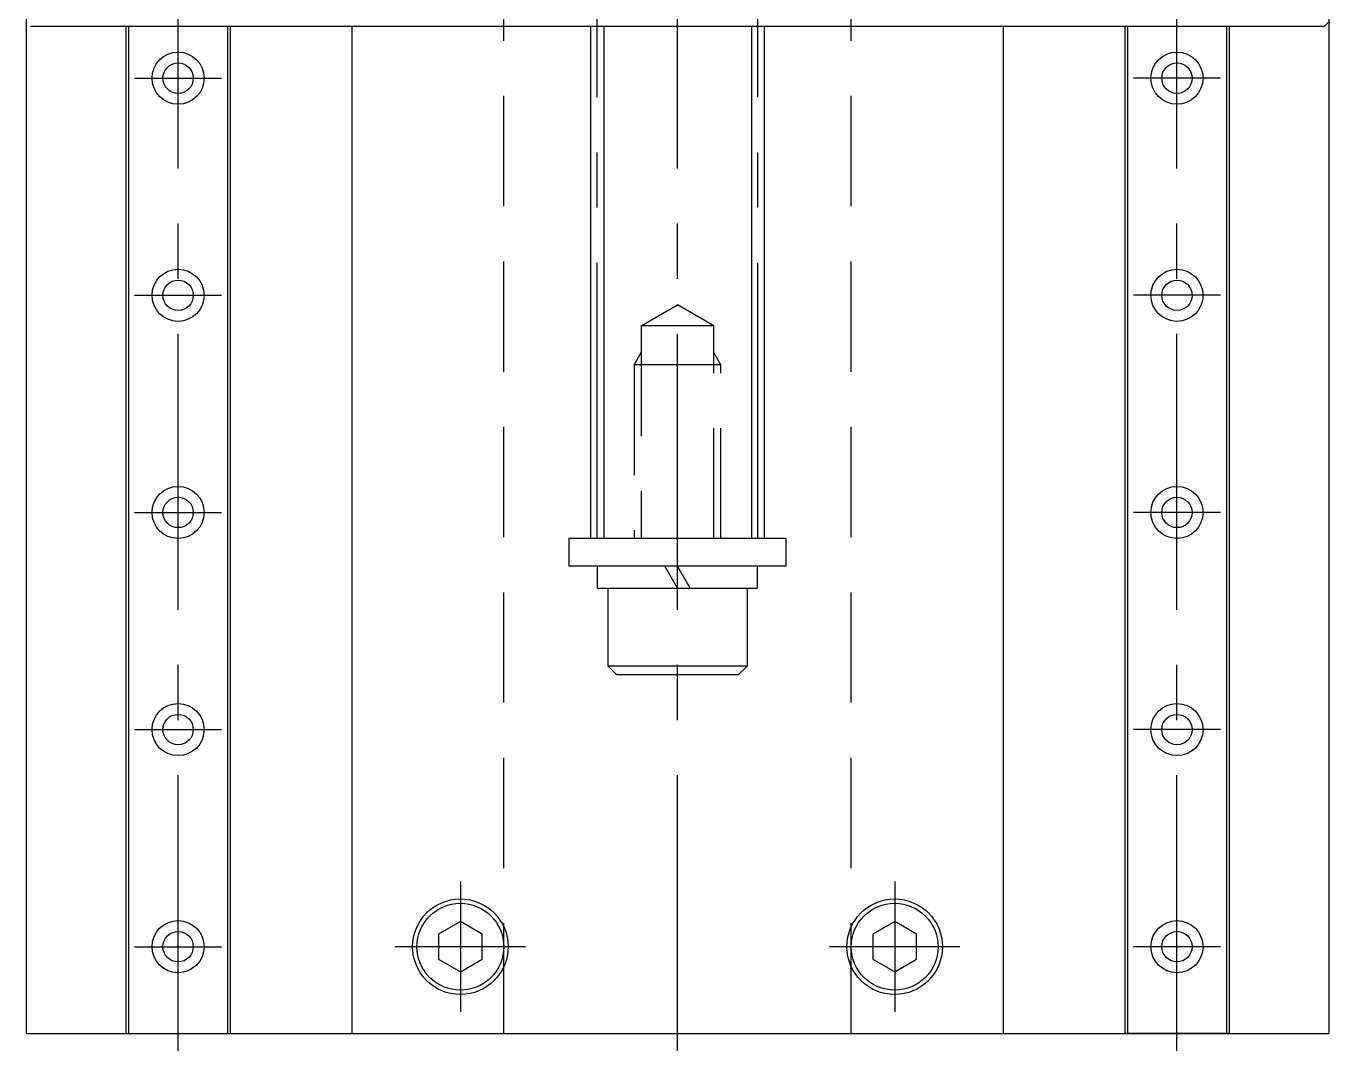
# Model space of a CAD drawing. Extents: x -48 to 466, y -15 to 565.
# Drawn here: x 313.5 to 463.5, y -2 to 116 of the extents above; entities that cross this region are included whole.
import ezdxf

# ---------------------------------------------------------------- set-up
doc = ezdxf.new("R2010")
doc.units = 0
doc.linetypes.add('CENTER', pattern=[50.8, 31.75, -6.35, 6.35, -6.35])
doc.linetypes.add('DASHED', pattern=[19.05, 12.7, -6.35])
doc.layers.get('0').update_dxf_attribs({"linetype": 'CONTINUOUS'})
doc.layers.add('CENTER', color=1, linetype='CENTER')

msp = doc.modelspace()

# ---------------------------------------------------------------- linework, layer by layer
at = {"color": 7, "linetype": 'CONTINUOUS'}
for p, q in [((313.54, 230), (313.54, 0)), ((463.54, 230), (463.54, 0)), ((314.04, 116), (463.04, 116)), ((314.04, 116), (463.04, 116)), ((325.04, 116), (325.04, 0)), ((325.34, 116), (325.34, 0)), ((336.74, 116), (336.74, 0)), ((337.04, 116), (337.04, 0)), ((343.54, 116), (381.54, 116)), ((351.04, 116), (351.04, 0)), ((377.54, 116), (399.54, 116)), ((378.54, 116), (378.54, 57)), ((380.04, 116), (380.04, 57)), ((381.54, 116), (395.54, 116)), ((395.54, 116), (433.54, 116)), ((397.04, 116), (397.04, 57)), ((398.54, 57), (398.54, 116)), ((426.04, 116), (426.04, 0)), ((440.04, 116), (440.04, 0)), ((440.34, 116), (440.34, 0)), ((451.74, 116), (451.74, 0)), ((452.04, 116), (452.04, 0)), ((463.04, 116), (463.54, 116.5)), ((401.04, 57), (376.04, 57)), ((376.04, 57), (376.04, 53.8)), ((398.54, 57), (378.54, 57)), ((401.04, 53.8), (401.04, 57)), ((401.04, 53.8), (376.04, 53.8)), ((397.74, 53.8), (379.34, 53.8)), ((379.34, 51.3), (379.34, 53.8)), ((388.54, 51.3), (387.09, 53.8)), ((389.98, 51.3), (388.54, 53.8)), ((397.74, 51.3), (397.74, 53.8)), ((379.34, 51.3), (397.74, 51.3)), ((380.54, 42.3), (380.54, 51.3)), ((396.54, 51.3), (396.54, 42.3)), ((396.54, 42.3), (380.54, 42.3)), ((381.54, 41.3), (380.54, 42.3)), ((396.54, 42.3), (395.54, 41.3)), ((395.54, 41.3), (381.54, 41.3)), ((363.54, 12.89), (361.04, 11.44)), ((366.04, 11.44), (363.54, 12.89)), ((413.54, 12.89), (411.04, 11.44)), ((416.04, 11.44), (413.54, 12.89)), ((361.04, 11.44), (361.04, 8.56)), ((366.04, 8.56), (366.04, 11.44)), ((411.04, 11.44), (411.04, 8.56)), ((416.04, 8.56), (416.04, 11.44)), ((361.04, 8.56), (363.54, 7.11)), ((363.54, 7.11), (366.04, 8.56)), ((411.04, 8.56), (413.54, 7.11)), ((413.54, 7.11), (416.04, 8.56)), ((325.04, 0), (337.04, 0)), ((452.04, 0), (440.04, 0)), ((313.54, 0), (463.54, 0))]:
    msp.add_line(p, q, dxfattribs=at)
at = {"color": 3, "linetype": 'DASHED'}
for p, q in [((368.54, 0), (368.54, 220)), ((408.54, 0), (408.54, 220)), ((384.35, 81.5), (388.54, 83.92)), ((392.73, 81.5), (388.54, 83.92)), ((392.73, 81.5), (384.35, 81.5)), ((384.35, 81.5), (384.35, 57)), ((392.73, 57), (392.73, 81.5)), ((383.54, 77), (384.35, 78.41)), ((393.54, 77), (392.73, 78.41)), ((393.54, 77), (383.54, 77)), ((383.54, 77), (383.54, 57)), ((393.54, 57), (393.54, 77))]:
    msp.add_line(p, q, dxfattribs=at)
at = {"color": 7, "linetype": 'CONTINUOUS'}
for centre, radius in [((331.04, 110), 3), ((446.04, 110), 3), ((331.04, 110), 1.75), ((446.04, 110), 1.75), ((331.04, 85), 3), ((446.04, 85), 3), ((331.04, 85), 1.75), ((446.04, 85), 1.75), ((331.04, 60), 3), ((331.04, 60), 1.75), ((446.04, 60), 3), ((446.04, 60), 1.75), ((331.04, 35), 3), ((446.04, 35), 3), ((331.04, 35), 1.75), ((446.04, 35), 1.75), ((363.54, 10), 5.5), ((413.54, 10), 5.5), ((413.54, 10), 5), ((363.54, 10), 5), ((331.04, 10), 3), ((446.04, 10), 3), ((331.04, 10), 1.75), ((446.04, 10), 1.75)]:
    msp.add_circle(centre, radius, dxfattribs=at)
at = {"layer": 'CENTER', "color": 1, "linetype": 'CENTER'}
for p, q in [((388.54, -2), (388.54, 275.8)), ((331.04, -2), (331.04, 222)), ((446.04, -2), (446.04, 222)), ((379.29, 57), (379.29, 220)), ((397.79, 57), (397.79, 220)), ((326.04, 110), (336.04, 110)), ((451.04, 110), (441.04, 110)), ((326.04, 85), (336.04, 85)), ((451.04, 85), (441.04, 85)), ((326.04, 60), (336.04, 60)), ((451.04, 60), (441.04, 60)), ((326.04, 35), (336.04, 35)), ((451.04, 35), (441.04, 35)), ((363.54, 17.5), (363.54, 2.5)), ((413.54, 17.5), (413.54, 2.5)), ((326.04, 10), (336.04, 10)), ((371.04, 10), (356.04, 10)), ((421.04, 10), (406.04, 10)), ((451.04, 10), (441.04, 10))]:
    msp.add_line(p, q, dxfattribs=at)

doc.saveas('drawing.dxf')
